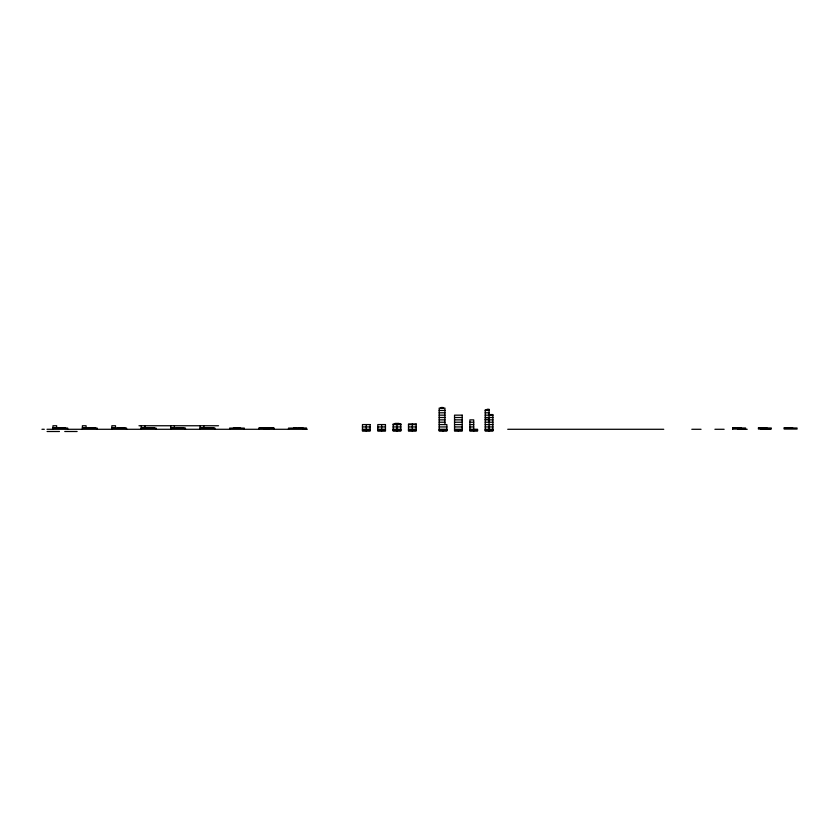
<?xml version="1.0" encoding="UTF-8"?>
<svg xmlns="http://www.w3.org/2000/svg" width="839" height="839" viewBox="0 0 839 839"><rect width="100%" height="100%" fill="white"/><g stroke="black" fill="none" stroke-linecap="round" stroke-linejoin="round"><path stroke-width="1.26" d="M732.688 427.995L745.567 427.995L745.567 429.065L732.688 429.065L732.688 427.827L735.908 427.995M489.064 409.852L485.225 409.852L485.225 431.057L492.902 431.057L492.902 414.571L489.064 414.571M439.185 410.449L444.943 410.449M485.225 410.449L489.064 410.449M439.185 412.798L444.943 412.798M485.225 412.798L489.064 412.798M439.185 415.158L444.943 415.158M485.225 415.158L492.902 415.158M439.185 417.507L444.943 417.507M454.528 417.507L462.205 417.507M485.225 417.507L492.902 417.507M485.225 419.28L489.064 419.28M439.185 419.867L444.943 419.867M454.528 419.867L462.205 419.867M485.225 419.867L492.902 419.867M439.185 422.216L444.943 422.216M454.528 422.216L462.205 422.216M469.882 422.216L473.71 422.216M485.225 422.216L492.902 422.216M393.145 424.576L400.822 424.576M408.488 424.576L416.165 424.576M439.185 424.576L446.862 424.576L446.862 431.057L439.185 431.057L439.185 408.09L444.943 408.09L444.943 424.576M454.528 424.576L462.205 424.576M469.882 424.576L473.71 424.576M485.225 424.576L492.902 424.576M138.98 425.751L218.528 425.751M362.448 426.936L370.125 426.936M377.802 426.936L385.468 426.936M393.145 426.936L400.822 426.936M408.488 426.936L416.165 426.936M439.185 426.936L446.862 426.936M454.528 426.936L462.205 426.936M469.882 426.936L473.71 426.936M485.225 426.936L492.902 426.936M52.962 427.869L56.643 427.869M58.457 427.869L65.536 427.869M82.4 427.869L86.081 427.869M87.906 427.869L95.573 427.869M111.849 427.869L115.52 427.869M117.345 427.869L124.969 427.869M141.288 427.869L144.969 427.869M146.563 427.869L154.407 427.869M170.726 427.869L174.407 427.869M175.991 427.869L183.898 427.869M200.175 427.869L203.846 427.869M205.219 427.869L213.788 427.869M298.233 427.827L302.092 427.827M737.303 427.827L741.162 427.827M763.039 427.827L766.909 427.827M788.786 427.827L792.645 427.827M52.962 428.058L67.686 428.058L67.686 429.285M82.4 428.058L97.125 428.058L97.125 429.285M111.849 428.058L126.563 428.058L126.563 429.285M758.435 427.995L771.303 427.995L771.303 429.065L758.435 429.065L758.435 427.827L761.655 427.995M784.182 427.995L797.05 427.995L797.05 429.065L784.182 429.065L784.182 427.827L787.391 427.995M233.294 428.152L240.657 428.152M302.638 429.065L306.497 429.065L306.497 427.995L288.501 428.11L288.501 429.285M41.95 429.285L44.299 429.285M46.994 429.285L307.294 429.285M362.448 429.285L370.125 429.285M377.802 429.285L385.468 429.285M393.145 429.285L400.822 429.285M408.488 429.285L416.165 429.285M439.185 429.285L446.862 429.285M454.528 429.285L462.205 429.285M469.882 429.285L477.548 429.285L477.548 431.057L469.882 431.057L469.882 419.867L473.71 419.867L473.71 429.285M485.225 429.285L492.902 429.285M507.731 429.285L663.743 429.285M691.808 429.285L701.047 429.285M714.901 429.285L724.141 429.285M737.995 429.285L747.234 429.285M761.088 429.285L770.317 429.285M362.448 429.872L370.125 429.872M377.802 429.872L385.468 429.872M393.145 429.872L400.822 429.872M408.488 429.872L416.165 429.872M439.185 429.872L446.862 429.872M454.528 429.872L462.205 429.872M469.882 429.872L477.548 429.872M485.225 429.872L492.902 429.872M362.448 430.47L370.125 430.47M377.802 430.47L385.468 430.47M393.145 430.47L400.822 430.47M408.488 430.47L416.165 430.47M439.185 430.47L446.862 430.47M454.528 430.47L462.205 430.47M469.882 430.47L477.548 430.47M485.225 430.47L492.902 430.47M47.089 431.498L59.454 431.498M64.75 431.498L77.115 431.498M732.688 427.827L732.688 429.065M489.064 429.285L489.064 409.264L487.144 409.264L487.144 409.852M489.064 429.872L489.064 431.057M473.71 429.872L473.71 431.057M458.367 429.872L458.367 431.057M443.023 408.09L443.023 407.502L441.104 407.502L441.104 408.09M443.023 429.872L443.023 431.057M412.327 423.989L412.327 429.285M412.327 429.872L412.327 431.057M398.903 423.989L398.903 423.401L395.064 423.401L395.064 423.989M396.983 423.989L396.983 429.285M396.983 429.872L396.983 431.057M381.63 424.576L381.63 429.285M381.63 429.872L381.63 431.057M366.286 424.576L366.286 429.285M366.286 429.872L366.286 431.057M303.215 428.11L303.215 429.285M296.838 427.995L293.619 427.995M273.776 429.285L273.776 427.942L259.052 427.942L259.052 429.285M268.711 428.058L268.711 429.285M267.201 427.942L267.201 429.285M265.638 427.942L265.638 429.285M264.117 428.058L264.117 429.285M244.338 429.285L244.338 428.11L229.613 428.11L229.613 429.285M214.889 429.285L214.889 428.058L200.175 428.058L200.175 429.285L200.175 425.751M203.846 425.751L203.846 428.11M185.45 429.285L185.45 428.058L170.726 428.058L170.726 429.285L170.726 425.751M174.407 425.751L174.407 428.11M156.012 429.285L156.012 428.058L141.288 428.058L141.288 429.285L141.288 425.751M144.969 425.751L144.969 428.11M115.52 428.11L115.52 425.751L111.849 425.751L111.849 429.285M86.081 428.11L86.081 425.751L82.4 425.751L82.4 429.285M56.643 428.11L56.643 425.751L52.962 425.751L52.962 429.285M462.205 415.158L454.528 415.158L454.528 431.057L462.205 431.057L462.205 415.158M400.822 423.989L393.145 423.989L393.145 431.057L400.822 431.057L400.822 423.989M416.165 423.989L408.488 423.989L408.488 431.057L416.165 431.057L416.165 423.989M370.125 424.576L362.448 424.576L362.448 431.057L370.125 431.057L370.125 424.576M385.468 424.576L377.802 424.576L377.802 431.057L385.468 431.057L385.468 424.576M273.776 428.11L259.052 428.11L273.776 428.152"/></g></svg>
